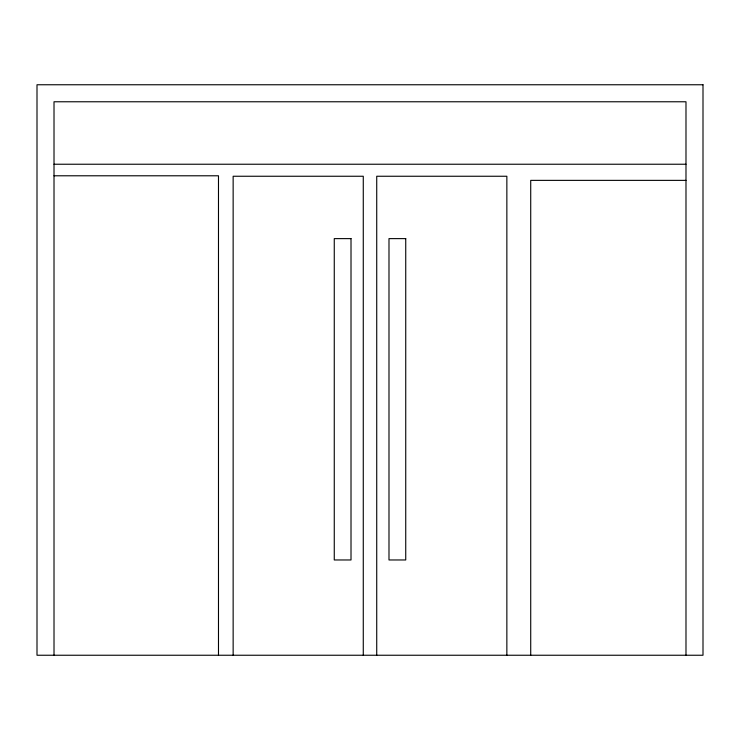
<?xml version="1.0" encoding="UTF-8"?>
<svg xmlns="http://www.w3.org/2000/svg" width="740" height="740" viewBox="0 0 740 740"><rect width="100%" height="100%" fill="white"/><g stroke="black" fill="none" stroke-linecap="round" stroke-linejoin="round"><path stroke-width="1.11" d="M54.011 164.234L685.989 164.234M54.011 175.787L218.485 175.787L218.485 655.242M685.989 180.366L530.719 180.366L530.719 655.242M685.989 655.242L685.989 101.769L54.011 101.769L54.011 655.242M506.854 655.242L506.854 176.25L376.725 176.25L376.725 655.242M363.275 655.242L363.275 176.25L233.146 176.25L233.146 655.242M703 84.758L37 84.758L37 655.242L703 655.242L703 84.758M351.01 238.622L334.267 238.622L334.267 559.967L351.01 559.967L351.01 238.622M405.733 238.622L388.99 238.622L388.99 559.967L405.733 559.967L405.733 238.622"/></g></svg>
